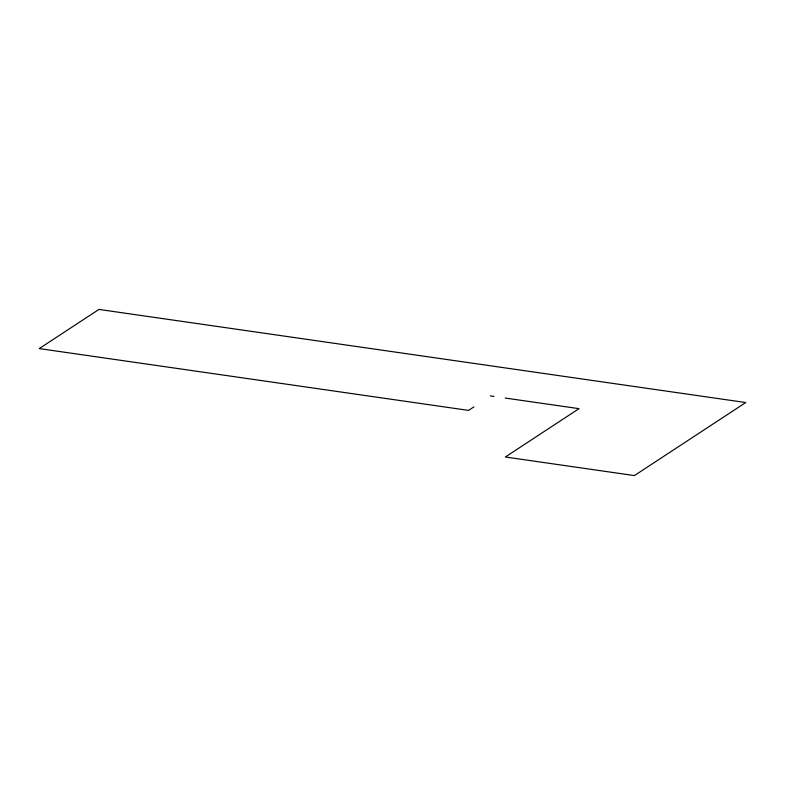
<?xml version="1.0" encoding="UTF-8"?>
<svg xmlns="http://www.w3.org/2000/svg" width="785" height="785" viewBox="0 0 785 785"><rect width="100%" height="100%" fill="white"/><g stroke="black" fill="none" stroke-linecap="round" stroke-linejoin="round"><path stroke-width="1.18" d="M473.924 406.875L468.566 410.398L39.25 348.589L98.949 309.418L745.75 402.538L634.408 475.582L505.324 456.998L578.996 408.661L505.167 398.034M490.34 395.905L494.02 396.425"/></g></svg>
